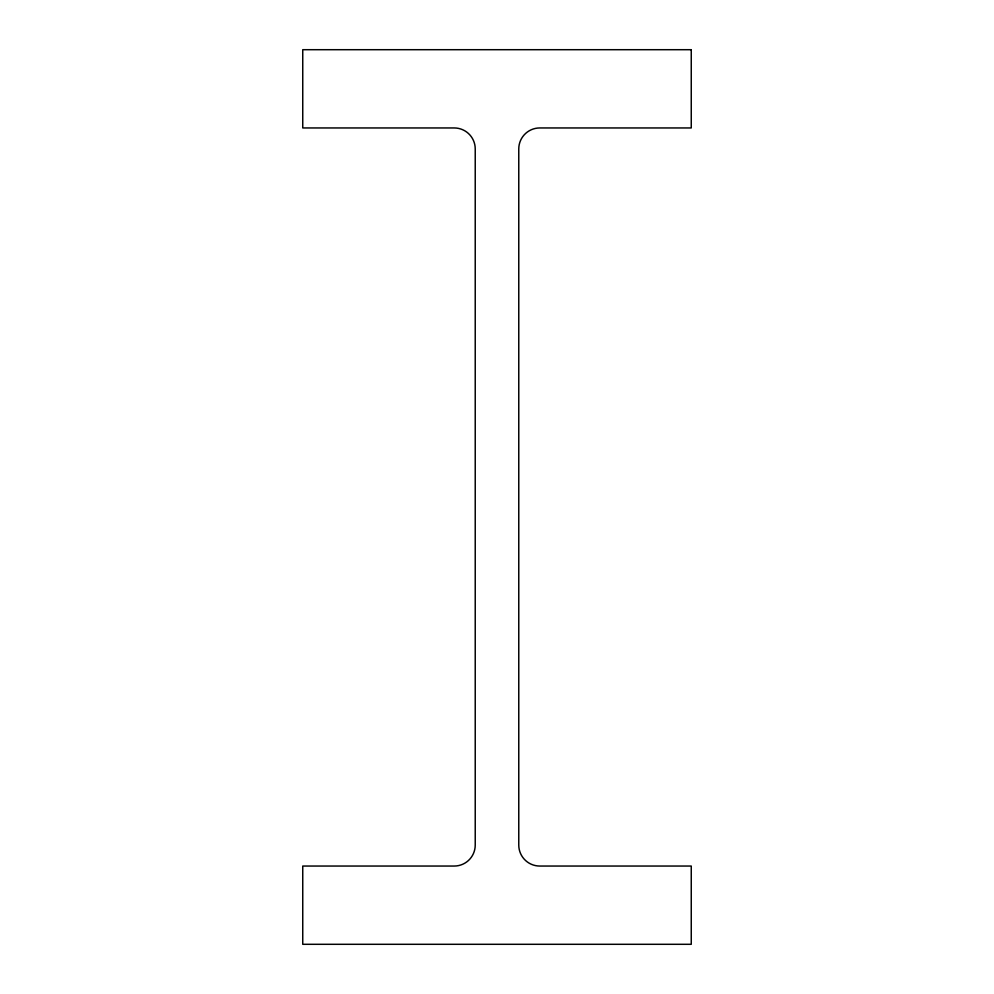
<?xml version="1.0" encoding="UTF-8"?>
<svg xmlns="http://www.w3.org/2000/svg" width="994" height="994" viewBox="0 0 994 994"><rect width="100%" height="100%" fill="white"/><g stroke="black" fill="none" stroke-linecap="round" stroke-linejoin="round"><path stroke-width="1.49" d="M691.252 49.7L302.748 49.7L302.748 127.953L454.221 127.953A20.998 20.998 0 0 1 475.231 148.951L475.231 845.049A20.998 20.998 0 0 1 454.221 866.047L302.748 866.047L302.748 944.3L691.252 944.3L691.252 866.047L539.779 866.047A20.998 20.998 0 0 1 518.769 845.049L518.769 148.951A20.998 20.998 0 0 1 539.779 127.953L691.252 127.953L691.252 49.7"/></g></svg>
